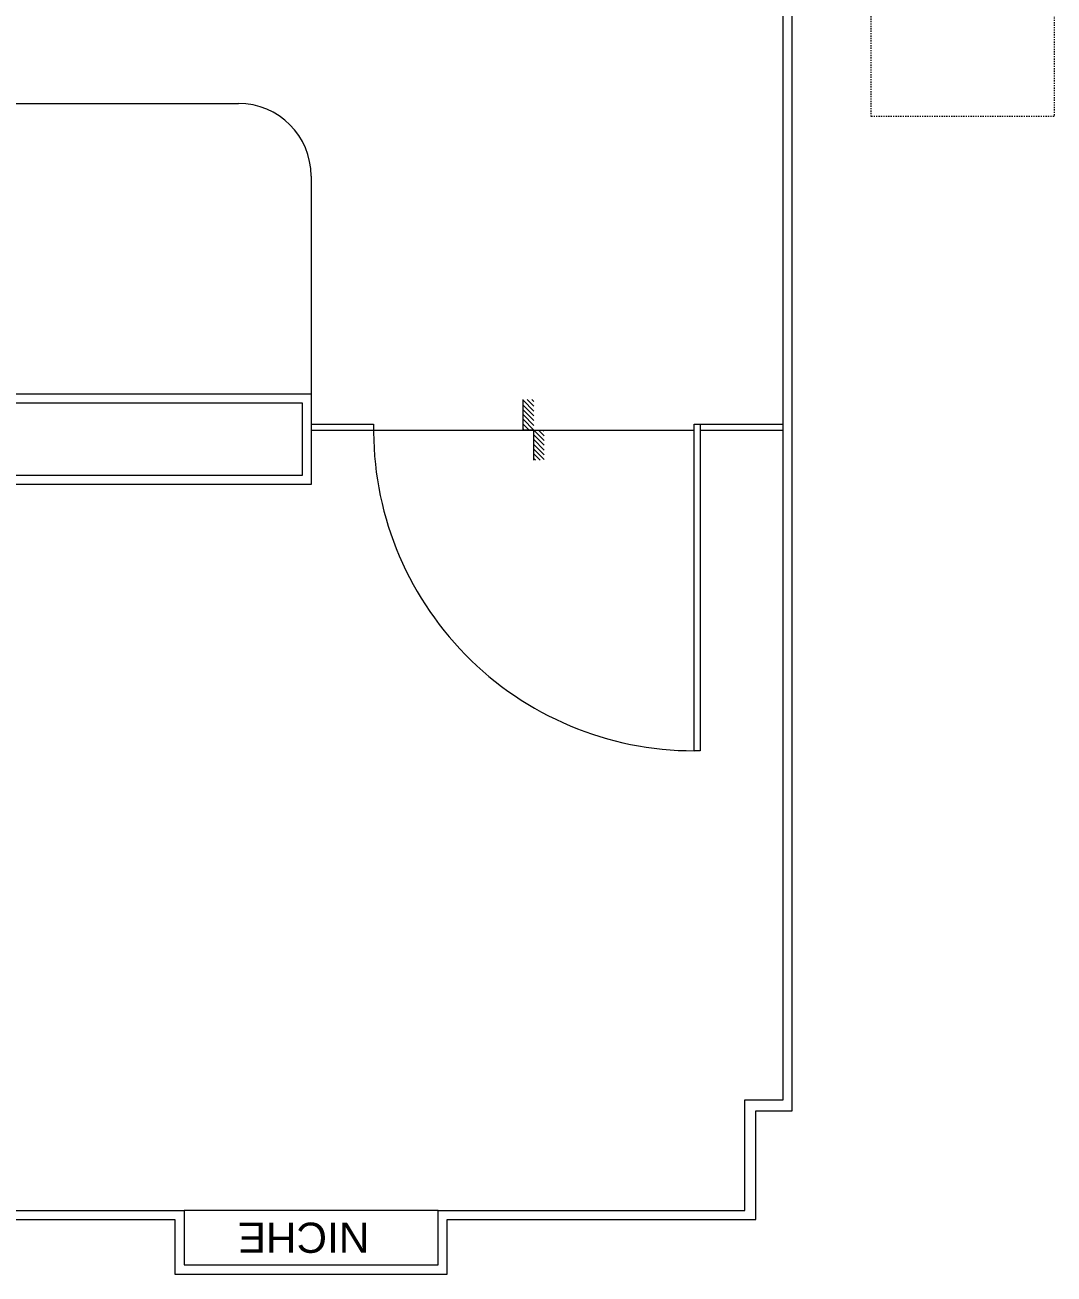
# Model space of a CAD drawing. Header units: inches. Extents: x 210804 to 214260, y -105030 to -103568.
# Drawn here: x 213230.7 to 213315.8, y -104878.8 to -104775.6 of the extents above; entities that cross this region are included whole.
import ezdxf

# ---------------------------------------------------------------- set-up
doc = ezdxf.new("R2010")
doc.units = ezdxf.units.IN
doc.header["$LTSCALE"] = 0.5
doc.header["$MEASUREMENT"] = 0
doc.linetypes.add('HIDDEN2', pattern=[0.1875, 0.125, -0.0625])
for name, color, linetype, lineweight in [('counter', 177, 'Continuous', 13), ('DROP', 1, 'Continuous', 5), ('FURNITURE', 253, 'HIDDEN2', 0), ('GLASS', 4, 'Continuous', 18), ('STONE', 1, 'Continuous', 18), ('TEXT', 3, 'Continuous', 9), ('WALL', 5, 'Continuous', 25)]:
    doc.layers.add(name, color=color, linetype=linetype, lineweight=lineweight)
doc.styles.add('style5', font='arial.ttf', dxfattribs={"height": 9})

# ---------------------------------------------------------------- blocks, each defined once
blk = doc.blocks.new('*X5')
at = {"color": 0}
for p, q in [((-16.76, -3.5), (-13.26, 0)), ((-16.76, -0.85), (-15.91, 0)), ((-16.42, -5.81), (-10.61, 0)), ((-13.76, -5.81), (-7.95, 0)), ((-11.11, -5.81), (-5.3, 0)), ((-8.46, -5.81), (-2.65, 0)), ((-5.81, -5.81), (0, 0)), ((0, 0), (6, 6)), ((0, 2.65), (3.35, 6)), ((0, 5.3), (0.7, 6)), ((2.65, 0), (8.65, 6)), ((5.3, 0), (11.3, 6)), ((7.95, 0), (13.95, 6)), ((10.61, 0), (16.61, 6)), ((13.26, 0), (17.04, 3.78)), ((15.91, 0), (17.04, 1.13)), ((-3.16, -5.81), (0, -2.65)), ((-0.51, -5.81), (0, -5.3))]:
    blk.add_line(p, q, dxfattribs=at)
blk = doc.blocks.new('4 UQ46U')
at = {"layer": 'DROP', "lineweight": 5}
blk.add_lwpolyline([(67308.83, -52969.15), (67308.83, -52972.46), (67307.64, -52972.46), (67307.64, -52975.82)], dxfattribs=at)
at = {"layer": 'DROP', "lineweight": 5, "extrusion": (0, 0, -1), "xscale": 0.1972594911858323, "yscale": 0.1972594911858323, "zscale": -0.1972594911858323, "rotation": 270}
blk.add_blockref('*X5', (-67308.83, -52972.46), dxfattribs=at)
blk = doc.blocks.new('t')
at = {"layer": 'counter', "ltscale": 20}
for p, q in [((213185.39, -104782.04), (213248.39, -104782.04)), ((213254.39, -104788.04), (213254.39, -104806.04))]:
    blk.add_line(p, q, dxfattribs=at)
blk.add_arc((213248.39, -104788.04), 6, 0, 90, dxfattribs=at)
at = {"layer": 'DROP', "ltscale": 20}
blk.add_line((213259.55, -104809.04), (213286.05, -104809.04), dxfattribs=at)
at = {"layer": 'GLASS', "ltscale": 10}
for p, q in [((213254.39, -104808.54), (213259.55, -104808.54)), ((213286.05, -104808.54), (213293.39, -104808.54)), ((213254.39, -104809.04), (213259.55, -104809.04)), ((213286.55, -104809.04), (213293.39, -104809.04))]:
    blk.add_line(p, q, dxfattribs=at)
blk.add_lwpolyline([(213286.55, -104835.54), (213286.05, -104835.54), (213286.05, -104808.54), (213286.55, -104808.54)], close=True, dxfattribs=at)
blk.add_arc((213286.05, -104809.04), 26.5, 178.9291, 270, dxfattribs=at)
at = {"layer": 'STONE'}
blk.add_line((213264.89, -104873.54), (213243.89, -104873.54), dxfattribs=at)
for points in [[(213294.14, -104865.29), (213294.14, -104734.79)], [(213293.39, -104864.39), (213293.39, -104735.54)], [(213200.64, -104819.54), (213200.64, -104813.54), (213179.39, -104813.54), (213179.39, -104806.04), (213254.39, -104806.04), (213254.39, -104813.54), (213212.64, -104813.54), (213212.64, -104873.54), (213243.89, -104873.54), (213243.89, -104878.04)], [(213201.39, -104818.79), (213201.39, -104812.79), (213180.14, -104812.79), (213180.14, -104806.79), (213253.64, -104806.79), (213253.64, -104812.79), (213211.89, -104812.79), (213211.89, -104874.29), (213243.14, -104874.29), (213243.14, -104878.79), (213265.64, -104878.79)], [(213264.89, -104878.04), (213264.89, -104873.54), (213290.24, -104873.54), (213290.24, -104864.39), (213293.39, -104864.39)], [(213265.64, -104878.79), (213265.64, -104874.29), (213291.14, -104874.29), (213291.14, -104865.29), (213294.14, -104865.29)], [(213243.89, -104878.04), (213264.89, -104878.04)]]:
    blk.add_lwpolyline(points, dxfattribs=at)
at = {"layer": 'DROP', "ltscale": 20, "xscale": -0.7535655759087191, "yscale": 0.7535655759087191, "zscale": 0.7535655759087191, "rotation": 180}
blk.add_blockref('4 UQ46U', (162551.18, -144727.26), dxfattribs=at)
at = {"layer": 'TEXT', "insert": (213253.77, -104877.04), "char_height": 2.5, "width": 19.6053, "attachment_point": 2, "rotation": 180, "style": 'style5'}
blk.add_mtext('\\A1;NICHE', dxfattribs=at)

msp = doc.modelspace()

# ---------------------------------------------------------------- linework, layer by layer
at = {"layer": 'FURNITURE', "transparency": 33554559}
msp.add_lwpolyline([(213300.67, -104735.12), (213315.78, -104735.12), (213315.78, -104783.12), (213300.67, -104783.12)], close=True, dxfattribs=at)

# ---------------------------------------------------------------- block references
at = {"layer": 'WALL'}
msp.add_blockref('t', (0, 0), dxfattribs=at)

doc.saveas('drawing.dxf')
